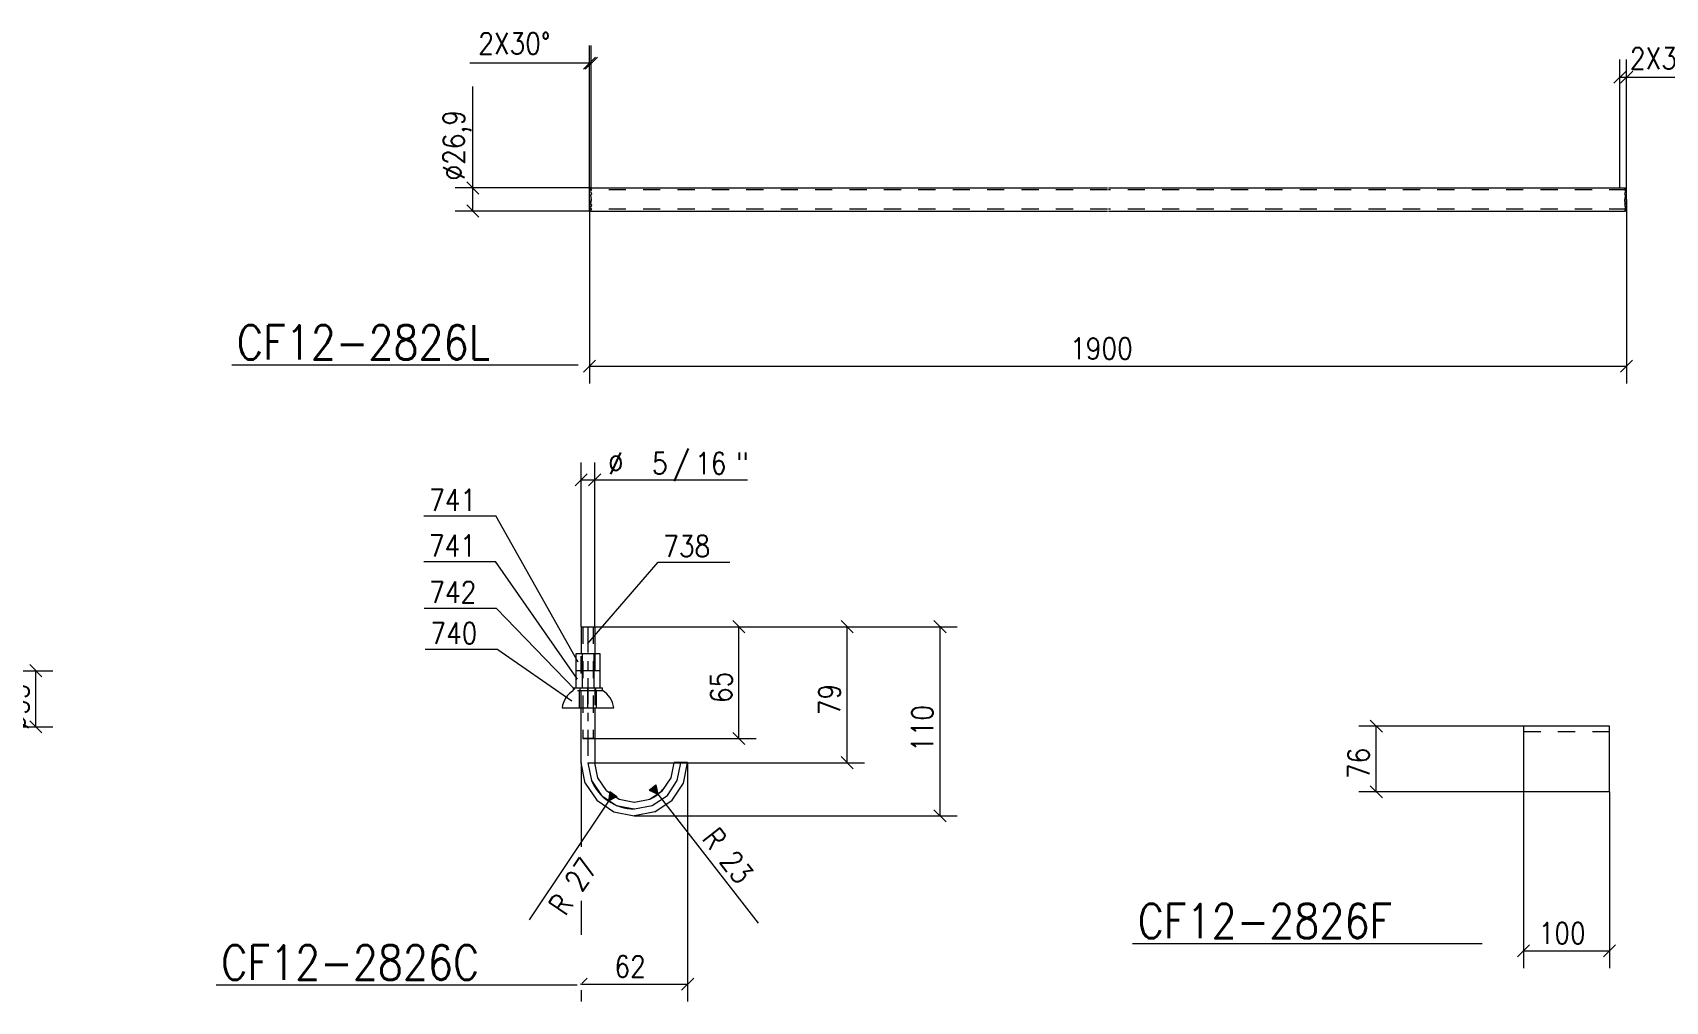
# Model space of a CAD drawing. Header units: millimetres. Extents: x 2 to 846, y 5 to 599.
# Drawn here: x 283.7 to 473.6, y 205.5 to 318.1 of the extents above; entities that cross this region are included whole.
import ezdxf

# ---------------------------------------------------------------- set-up
doc = ezdxf.new("R2010")
doc.units = ezdxf.units.MM
for name, pattern in [('XKITLINE00', [0]), ('XKITLINE02', [4, 2, -2]), ('XKITLINE03', [6, 3, -1, 1, -1])]:
    doc.linetypes.add(name, pattern=pattern)
for name, color, linetype, lineweight in [('Cota', 4, 'Continuous', 0), ('Marca da peça', 2, 'Continuous', 0), ('Objeto gráfico', 3, 'Continuous', 0), ('Peça', 2, 'Continuous', 0), ('Texto', 7, 'Continuous', 0)]:
    doc.layers.add(name, color=color, linetype=linetype, lineweight=lineweight)
doc.styles.add('ROMANS', font='ROMANS__.TTF')
doc.styles.add('SIMPLEX', font='SIMPLEX_.TTF')

# ---------------------------------------------------------------- blocks, each defined once
blk = doc.blocks.new('*A13')
at = {"layer": 'Peça', "color": 4, "linetype": 'XKITLINE00', "lineweight": 0}
for p, q in [((347.51, 249.07), (347.51, 245.96)), ((347.51, 249.07), (349.09, 249.07)), ((349.09, 249.07), (349.09, 245.96)), ((347.51, 233.25), (347.51, 239.64)), ((349.09, 239.64), (349.09, 233.25)), ((347.98, 230.89), (347.51, 233.25)), ((349.44, 231.5), (349.09, 233.25)), ((357.96, 231.5), (358.31, 233.25)), ((358.31, 233.25), (358.31, 233.29)), ((359.89, 233.29), (358.31, 233.29)), ((359.42, 230.89), (359.89, 233.25)), ((359.89, 233.25), (359.89, 233.29)), ((347.98, 230.89), (349.32, 228.89)), ((350.44, 230.01), (349.44, 231.5)), ((350.44, 230.01), (351.92, 229.01)), ((355.48, 229.01), (356.97, 230.01)), ((356.97, 230.01), (357.96, 231.5)), ((358.08, 228.89), (359.42, 230.89)), ((349.32, 228.89), (351.32, 227.55)), ((351.92, 229.01), (353.68, 228.66)), ((353.68, 228.66), (353.72, 228.66)), ((353.72, 228.66), (355.48, 229.01)), ((356.08, 227.55), (358.08, 228.89)), ((351.32, 227.55), (353.68, 227.08)), ((353.72, 227.08), (353.68, 227.08)), ((356.08, 227.55), (353.72, 227.08))]:
    blk.add_line(p, q, dxfattribs=at)
at = {"layer": 'Peça', "color": 7, "linetype": 'XKITLINE02', "lineweight": 0}
for p, q in [((347.7, 249.07), (347.7, 236.07)), ((347.7, 249.07), (347.74, 249.07)), ((347.7, 249.07), (347.74, 249.07)), ((347.74, 249.07), (347.88, 249.07)), ((347.74, 249.07), (347.88, 249.07)), ((348.9, 249.07), (348.9, 236.07)), ((347.51, 239.64), (347.51, 245.96)), ((349.09, 245.96), (349.09, 239.64)), ((347.7, 236.07), (347.74, 236.07)), ((348.9, 236.07), (347.7, 236.07)), ((347.74, 236.07), (347.88, 236.07))]:
    blk.add_line(p, q, dxfattribs=at)
at = {"layer": 'Peça', "color": 7, "linetype": 'XKITLINE03', "lineweight": 0}
for p, q in [((348.3, 249.07), (348.3, 233.25)), ((348.3, 233.25), (348.71, 231.19)), ((358.69, 231.19), (359.1, 233.25)), ((359.1, 233.25), (359.1, 233.29)), ((348.71, 231.19), (349.88, 229.45)), ((357.53, 229.45), (358.69, 231.19)), ((349.88, 229.45), (351.62, 228.28)), ((351.62, 228.28), (353.68, 227.87)), ((353.68, 227.87), (353.72, 227.87)), ((353.72, 227.87), (355.78, 228.28)), ((355.78, 228.28), (357.53, 229.45))]:
    blk.add_line(p, q, dxfattribs=at)
blk = doc.blocks.new('*A14')
at = {"layer": 'Peça', "color": 4, "linetype": 'XKITLINE00', "lineweight": 0}
for p, q in [((346.92, 241.96), (346.92, 243.96)), ((346.92, 243.96), (349.69, 243.96)), ((347.61, 243.96), (347.61, 241.96)), ((348.99, 243.96), (348.99, 241.96)), ((349.69, 243.96), (349.69, 241.96))]:
    blk.add_line(p, q, dxfattribs=at)
at = {"layer": 'Peça', "color": 7, "linetype": 'XKITLINE02', "lineweight": 0}
blk.add_line((346.92, 241.96), (349.69, 241.96), dxfattribs=at)
blk = doc.blocks.new('*A15')
at = {"layer": 'Peça', "color": 4, "linetype": 'XKITLINE00', "lineweight": 0}
for p, q in [((346.92, 243.96), (346.92, 245.96)), ((346.92, 245.96), (349.69, 245.96)), ((347.61, 245.96), (347.61, 243.96)), ((348.99, 245.96), (348.99, 243.96)), ((349.69, 245.96), (349.69, 243.96)), ((346.92, 243.96), (349.69, 243.96))]:
    blk.add_line(p, q, dxfattribs=at)
blk = doc.blocks.new('*A16')
at = {"layer": 'Peça', "color": 4, "linetype": 'XKITLINE00', "lineweight": 0}
for p, q in [((345.3, 241.64), (345.3, 241.64)), ((347.07, 241.64), (350, 241.64)), ((345.3, 239.64), (345.3, 239.64)), ((345.3, 239.64), (351.3, 239.64)), ((351.3, 239.64), (351.3, 239.64))]:
    blk.add_line(p, q, dxfattribs=at)
at = {"layer": 'Peça', "color": 7, "linetype": 'XKITLINE02', "lineweight": 0}
for p, q in [((347.3, 239.64), (347.3, 241.64)), ((349.3, 239.64), (349.3, 241.64)), ((349.17, 239.64), (349.3, 239.64))]:
    blk.add_line(p, q, dxfattribs=at)
at = {"layer": 'Peça', "color": 7, "linetype": 'XKITLINE03', "lineweight": 0}
blk.add_line((348.3, 239.64), (348.3, 241.64), dxfattribs=at)
blk = doc.blocks.new('*A17')
at = {"layer": 'Peça', "color": 4, "linetype": 'XKITLINE00', "lineweight": 0}
for p, q in [((346.6, 241.74), (346.6, 241.96)), ((346.6, 241.96), (346.83, 241.96)), ((346.83, 241.96), (350, 241.96)), ((350, 241.64), (350, 241.96))]:
    blk.add_line(p, q, dxfattribs=at)
at = {"layer": 'Peça', "color": 7, "linetype": 'XKITLINE02', "lineweight": 0}
for p, q in [((347.07, 241.64), (350, 241.64)), ((347.4, 241.64), (347.4, 241.96)), ((347.4, 241.64), (347.52, 241.64)), ((349.2, 241.64), (349.2, 241.96))]:
    blk.add_line(p, q, dxfattribs=at)
at = {"layer": 'Peça', "color": 7, "linetype": 'XKITLINE03', "lineweight": 0}
blk.add_line((348.3, 241.64), (348.3, 241.96), dxfattribs=at)
blk = doc.blocks.new('*A36')
at = {"layer": 'Peça', "color": 4, "linetype": 'XKITLINE00', "lineweight": 0}
for p, q in [((467.09, 237.49), (457.09, 237.49)), ((457.09, 237.49), (457.09, 229.87)), ((467.09, 229.87), (467.09, 237.49)), ((467.09, 229.87), (457.09, 229.87))]:
    blk.add_line(p, q, dxfattribs=at)
at = {"layer": 'Peça', "color": 7, "linetype": 'XKITLINE02', "lineweight": 0}
blk.add_line((467.09, 236.86), (457.09, 236.86), dxfattribs=at)
blk = doc.blocks.new('*A41')
at = {"layer": 'Peça', "color": 4, "linetype": 'XKITLINE00', "lineweight": 0}
for p, q in [((348.47, 299.97), (348.68, 300.09)), ((348.47, 297.51), (348.47, 299.97)), ((348.68, 300.09), (348.62, 299.95)), ((348.68, 300.09), (408.71, 300.09)), ((408.81, 300.09), (468.86, 300.09)), ((468.86, 300.09), (469.06, 299.97)), ((468.86, 300.09), (468.92, 299.95)), ((469.06, 297.52), (469.06, 299.97)), ((348.71, 298.07), (348.59, 297.82)), ((348.72, 299.91), (348.6, 299.66)), ((348.6, 299.66), (348.72, 299.42)), ((348.72, 299.42), (348.61, 299.24)), ((348.61, 299.24), (348.67, 298.74)), ((348.67, 298.74), (348.61, 298.24)), ((348.61, 298.24), (348.71, 298.07)), ((348.62, 299.95), (348.72, 299.91)), ((468.92, 298.24), (468.81, 298.07)), ((468.81, 298.07), (468.93, 297.83)), ((468.92, 299.95), (468.82, 299.91)), ((468.82, 299.91), (468.94, 299.66)), ((468.94, 299.66), (468.82, 299.42)), ((468.82, 299.42), (468.92, 299.25)), ((468.92, 299.25), (468.86, 298.74)), ((468.92, 298.24), (468.86, 298.74)), ((348.47, 297.51), (348.67, 297.4)), ((348.59, 297.82), (348.71, 297.58)), ((348.71, 297.58), (348.61, 297.53)), ((348.61, 297.53), (348.67, 297.4)), ((348.67, 297.4), (408.71, 297.4)), ((408.81, 297.4), (468.85, 297.4)), ((468.93, 297.83), (468.81, 297.58)), ((468.81, 297.58), (468.91, 297.53)), ((468.91, 297.53), (468.85, 297.4)), ((468.85, 297.4), (469.06, 297.52))]:
    blk.add_line(p, q, dxfattribs=at)
at = {"layer": 'Peça', "color": 7, "linetype": 'XKITLINE02', "lineweight": 0}
for p, q in [((408.71, 299.86), (348.47, 299.86)), ((469.06, 299.86), (408.81, 299.86)), ((408.71, 297.62), (348.47, 297.62)), ((348.47, 297.61), (348.47, 297.51)), ((469.06, 297.62), (408.81, 297.62))]:
    blk.add_line(p, q, dxfattribs=at)
blk = doc.blocks.new('*A52')
at = {"layer": 'Objeto gráfico', "color": 4, "linetype": 'XKITLINE00', "lineweight": 0}
blk.add_arc((348.69, 239.37), 2.62, 5.9534, 60.0943, dxfattribs=at)
blk = doc.blocks.new('*A53')
at = {"layer": 'Objeto gráfico', "color": 4, "linetype": 'XKITLINE00', "lineweight": 0}
blk.add_arc((347.91, 239.37), 2.62, 119.9051, 174.0471, dxfattribs=at)
blk = doc.blocks.new('*A97')
at = {"layer": 'Cota', "color": 7, "linetype": 'XKITLINE00', "lineweight": 0}
for p, q in [((270.43, 243.95), (286.09, 243.95)), ((283.39, 244.66), (284.8, 243.24)), ((284.09, 237.42), (284.09, 243.95)), ((270.6, 237.42), (286.09, 237.42)), ((283.39, 238.12), (284.8, 236.71))]:
    blk.add_line(p, q, dxfattribs=at)
at = {"layer": 'Cota', "color": 3}
for p in [(284.09, 243.95), (284.09, 237.42)]:
    blk.add_point(p, dxfattribs=at)
at = {"layer": 'Cota', "color": 3, "style": 'ROMANS', "width": 0.85}
blk.add_text('Ø33', height=2.5, rotation=90.0002, dxfattribs=at).set_placement((283.29, 236.99))
blk = doc.blocks.new('*A99')
at = {"layer": 'Cota', "color": 7, "linetype": 'XKITLINE00', "lineweight": 0}
for p, q in [((348.3, 249.07), (367.85, 249.07)), ((365.14, 249.78), (366.55, 248.37)), ((365.85, 236.07), (365.85, 249.07)), ((347.7, 236.07), (367.85, 236.07)), ((365.14, 236.78), (366.55, 235.37))]:
    blk.add_line(p, q, dxfattribs=at)
at = {"layer": 'Cota', "color": 3}
for p in [(365.85, 249.07), (365.85, 236.07)]:
    blk.add_point(p, dxfattribs=at)
at = {"layer": 'Cota', "color": 3, "style": 'ROMANS', "width": 0.85}
blk.add_text('65', height=2.5, rotation=90.0002, dxfattribs=at).set_placement((365.05, 240.19))
blk = doc.blocks.new('*A100')
at = {"layer": 'Cota', "color": 7, "linetype": 'XKITLINE00', "lineweight": 0}
for p, q in [((359.89, 249.07), (380.44, 249.07)), ((377.73, 249.78), (379.14, 248.37)), ((378.44, 233.25), (378.44, 249.07)), ((377.73, 233.96), (379.14, 232.55)), ((348.3, 233.25), (380.44, 233.25))]:
    blk.add_line(p, q, dxfattribs=at)
at = {"layer": 'Cota', "color": 3}
for p in [(378.44, 249.07), (378.44, 233.25)]:
    blk.add_point(p, dxfattribs=at)
at = {"layer": 'Cota', "color": 3, "style": 'ROMANS', "width": 0.85}
blk.add_text('79', height=2.5, rotation=90.0002, dxfattribs=at).set_placement((377.64, 238.78))
blk = doc.blocks.new('*A101')
at = {"layer": 'Cota', "color": 7, "linetype": 'XKITLINE00', "lineweight": 0}
for p, q in [((359.89, 249.07), (391.24, 249.07)), ((388.53, 249.78), (389.94, 248.37)), ((389.24, 227.08), (389.24, 249.07)), ((353.7, 227.08), (391.24, 227.08)), ((388.53, 227.79), (389.94, 226.38))]:
    blk.add_line(p, q, dxfattribs=at)
at = {"layer": 'Cota', "color": 3}
for p in [(389.24, 249.07), (389.24, 227.08)]:
    blk.add_point(p, dxfattribs=at)
at = {"layer": 'Cota', "color": 3, "style": 'ROMANS', "width": 0.85}
blk.add_text('110', height=2.5, rotation=90.0002, dxfattribs=at).set_placement((388.44, 234.5))
blk = doc.blocks.new('*A102')
at = {"layer": 'Cota', "color": 7, "linetype": 'XKITLINE00', "lineweight": 0}
for p, q in [((347.51, 233.25), (347.51, 223.48)), ((359.89, 233.29), (359.89, 205.5)), ((347.51, 217.18), (347.51, 213.22)), ((348.22, 208.21), (347.64, 207.63)), ((347.64, 207.5), (359.89, 207.5)), ((360.6, 208.21), (359.18, 206.8)), ((346.83, 206.82), (346.8, 206.8)), ((347.51, 206.82), (347.51, 205.5))]:
    blk.add_line(p, q, dxfattribs=at)
at = {"layer": 'Cota', "color": 3}
for p in [(347.51, 207.5), (359.89, 207.5)]:
    blk.add_point(p, dxfattribs=at)
at = {"layer": 'Cota', "color": 3, "style": 'SIMPLEX', "width": 0.85}
blk.add_text('62', height=2.5, dxfattribs=at).set_placement((351.38, 208.3))
blk = doc.blocks.new('*A103')
at = {"layer": 'Cota'}
blk.add_hatch(color=7, dxfattribs=at).paths.add_polyline_path([(351.66, 229.34), (350.69, 228.78), (350.84, 229.89)], flags=17)
at = {"layer": 'Cota', "color": 7, "linetype": 'XKITLINE00', "lineweight": 0}
for p, q in [((350.84, 229.89), (350.69, 228.78)), ((350.84, 229.89), (351.66, 229.34)), ((350.69, 228.78), (341.48, 214.99)), ((351.66, 229.34), (350.69, 228.78))]:
    blk.add_line(p, q, dxfattribs=at)
blk.add_arc((353.68, 233.25), 5.38, 202.5, 270, dxfattribs=at)
at = {"layer": 'Cota', "color": 3, "style": 'SIMPLEX', "width": 0.85}
blk.add_text('R 27', height=2.5, rotation=56.2473, dxfattribs=at).set_placement((345.65, 215.29))
blk = doc.blocks.new('*A104')
at = {"layer": 'Cota'}
blk.add_hatch(color=7, dxfattribs=at).paths.add_polyline_path([(356.19, 230.67), (356.42, 229.58), (355.41, 230.06)], flags=17)
at = {"layer": 'Cota', "color": 7, "linetype": 'XKITLINE00', "lineweight": 0}
for p, q in [((355.41, 230.06), (356.19, 230.67)), ((355.41, 230.06), (356.42, 229.58)), ((356.19, 230.67), (356.42, 229.58)), ((356.42, 229.58), (368.08, 214.58))]:
    blk.add_line(p, q, dxfattribs=at)
blk.add_arc((353.64, 233.15), 4.53, 293.9845, 321.7687, dxfattribs=at)
at = {"layer": 'Cota', "color": 3, "style": 'SIMPLEX', "width": 0.85}
blk.add_text('R 23', height=2.5, rotation=-52.122, dxfattribs=at).set_placement((361.43, 224.43))
blk = doc.blocks.new('*A105')
at = {"layer": 'Cota', "color": 7, "linetype": 'XKITLINE00', "lineweight": 0}
for p, q in [((347.51, 249.07), (347.51, 268.18)), ((349.09, 249.07), (349.09, 268.18)), ((348.22, 266.84), (346.8, 265.43)), ((347.51, 266.13), (349.09, 266.13)), ((349.8, 266.84), (348.38, 265.43)), ((349.09, 266.13), (353.35, 266.13)), ((349.09, 266.13), (366.86, 266.13))]:
    blk.add_line(p, q, dxfattribs=at)
at = {"layer": 'Cota', "color": 3}
for p in [(347.51, 266.13), (349.09, 266.13)]:
    blk.add_point(p, dxfattribs=at)
at = {"layer": 'Cota', "color": 3, "style": 'ROMANS', "width": 0.85}
for s, p in [('/', (358.14, 266.82)), ('Ø', (350.63, 266.82)), ('5', (355.75, 266.82)), ('16', (360.76, 266.82)), ('"', (365.53, 266.82))]:
    blk.add_text(s, height=2.5, dxfattribs=at).set_placement(p)
blk = doc.blocks.new('*A106')
at = {"layer": 'Texto', "color": 4, "linetype": 'XKITLINE00', "lineweight": 0}
blk.add_line((305.05, 207.42), (347.04, 207.42), dxfattribs=at)
at = {"layer": 'Texto', "color": 4, "style": 'ROMANS', "width": 0.85}
blk.add_text('CF12-2826C', height=4, dxfattribs=at).set_placement((305.65, 208.02))
blk = doc.blocks.new('*A107')
at = {"layer": 'Marca da peça', "color": 7, "linetype": 'XKITLINE00', "lineweight": 0}
for p, q in [((348.27, 247.13), (356.45, 256.59)), ((356.45, 256.59), (364.81, 256.59))]:
    blk.add_line(p, q, dxfattribs=at)
at = {"layer": 'Marca da peça', "color": 4, "style": 'ROMANS', "width": 0.85}
blk.add_text('738', height=2.5, dxfattribs=at).set_placement((357.05, 257.19))
blk = doc.blocks.new('*A108')
at = {"layer": 'Marca da peça', "color": 7, "linetype": 'XKITLINE00', "lineweight": 0}
for p in [(329.2, 256.65), (347.1, 242.95)]:
    blk.add_line(p, (337.56, 256.65), dxfattribs=at)
at = {"layer": 'Marca da peça', "color": 4, "style": 'ROMANS', "width": 0.85}
blk.add_text('741', height=2.5, dxfattribs=at).set_placement((329.8, 257.25))
blk = doc.blocks.new('*A109')
at = {"layer": 'Marca da peça', "color": 7, "linetype": 'XKITLINE00', "lineweight": 0}
for p in [(329.23, 261.96), (347.18, 244.95)]:
    blk.add_line(p, (337.59, 261.96), dxfattribs=at)
at = {"layer": 'Marca da peça', "color": 4, "style": 'ROMANS', "width": 0.85}
blk.add_text('741', height=2.5, dxfattribs=at).set_placement((329.83, 262.56))
blk = doc.blocks.new('*A110')
at = {"layer": 'Marca da peça', "color": 7, "linetype": 'XKITLINE00', "lineweight": 0}
for p in [(329.37, 246.46), (346.42, 240.41)]:
    blk.add_line(p, (337.72, 246.46), dxfattribs=at)
at = {"layer": 'Marca da peça', "color": 4, "style": 'ROMANS', "width": 0.85}
blk.add_text('740', height=2.5, dxfattribs=at).set_placement((329.97, 247.06))
blk = doc.blocks.new('*A111')
at = {"layer": 'Marca da peça', "color": 7, "linetype": 'XKITLINE00', "lineweight": 0}
for p in [(329.25, 251.23), (346.78, 241.78)]:
    blk.add_line(p, (337.61, 251.23), dxfattribs=at)
at = {"layer": 'Marca da peça', "color": 4, "style": 'ROMANS', "width": 0.85}
blk.add_text('742', height=2.5, dxfattribs=at).set_placement((329.85, 251.83))
blk = doc.blocks.new('*A170')
at = {"layer": 'Cota', "color": 7, "linetype": 'XKITLINE00', "lineweight": 0}
for p, q in [((457.09, 237.49), (437.92, 237.49)), ((439.26, 238.2), (440.68, 236.79)), ((439.97, 229.87), (439.97, 237.49)), ((457.09, 229.87), (437.92, 229.87)), ((439.26, 230.58), (440.68, 229.17))]:
    blk.add_line(p, q, dxfattribs=at)
at = {"layer": 'Cota', "color": 3}
for p in [(439.97, 237.49), (439.97, 229.87)]:
    blk.add_point(p, dxfattribs=at)
at = {"layer": 'Cota', "color": 3, "style": 'SIMPLEX', "width": 0.85}
blk.add_text('76', height=2.5, rotation=90.0002, dxfattribs=at).set_placement((439.17, 231.36))
blk = doc.blocks.new('*A171')
at = {"layer": 'Cota', "color": 7, "linetype": 'XKITLINE00', "lineweight": 0}
for p, q in [((457.09, 229.87), (457.09, 209.38)), ((467.09, 229.87), (467.09, 209.38)), ((457.8, 212.09), (456.39, 210.67)), ((457.09, 211.38), (467.09, 211.38)), ((467.8, 212.09), (466.39, 210.67))]:
    blk.add_line(p, q, dxfattribs=at)
at = {"layer": 'Cota', "color": 3}
for p in [(457.09, 211.38), (467.09, 211.38)]:
    blk.add_point(p, dxfattribs=at)
at = {"layer": 'Cota', "color": 3, "style": 'SIMPLEX', "width": 0.85}
blk.add_text('100', height=2.5, dxfattribs=at).set_placement((458.85, 212.18))
blk = doc.blocks.new('*A172')
at = {"layer": 'Texto', "color": 4, "linetype": 'XKITLINE00', "lineweight": 0}
blk.add_line((411.62, 212.24), (452.29, 212.24), dxfattribs=at)
at = {"layer": 'Texto', "color": 4, "style": 'ROMANS', "width": 0.85}
blk.add_text('CF12-2826F', height=4, dxfattribs=at).set_placement((412.22, 212.84))
blk = doc.blocks.new('*A193')
at = {"layer": 'Cota', "color": 7, "linetype": 'XKITLINE00', "lineweight": 0}
for p, q in [((348.47, 298.74), (348.47, 277.36)), ((469.06, 298.74), (469.06, 277.36)), ((349.18, 280.06), (347.77, 278.65)), ((348.47, 279.36), (469.06, 279.36)), ((469.76, 280.06), (468.35, 278.65))]:
    blk.add_line(p, q, dxfattribs=at)
at = {"layer": 'Cota', "color": 3}
for p in [(348.47, 279.36), (469.06, 279.36)]:
    blk.add_point(p, dxfattribs=at)
at = {"layer": 'Cota', "color": 3, "style": 'SIMPLEX', "width": 0.85}
blk.add_text('1900', height=2.5, dxfattribs=at).set_placement((404.36, 280.16))
blk = doc.blocks.new('*A194')
at = {"layer": 'Cota', "color": 7, "linetype": 'XKITLINE00', "lineweight": 0}
for p, q in [((334.91, 300.09), (334.91, 311.89)), ((334.91, 300.09), (334.91, 306.6)), ((348.67, 300.09), (332.86, 300.09)), ((334.21, 300.8), (335.62, 299.38)), ((334.91, 297.4), (334.91, 300.09)), ((334.21, 298.11), (335.62, 296.69)), ((348.67, 297.4), (332.86, 297.4))]:
    blk.add_line(p, q, dxfattribs=at)
at = {"layer": 'Cota', "color": 3}
for p in [(334.91, 300.09), (334.91, 297.4)]:
    blk.add_point(p, dxfattribs=at)
at = {"layer": 'Cota', "color": 3, "style": 'SIMPLEX', "width": 0.85}
blk.add_text('Ø26,9', height=2.5, rotation=90.0002, dxfattribs=at).set_placement((333.96, 300.95))
blk = doc.blocks.new('*A195')
at = {"layer": 'Cota', "color": 7, "linetype": 'XKITLINE00', "lineweight": 0}
for p, q in [((469.01, 313.68), (467.59, 312.27)), ((468.3, 300.08), (468.3, 315.02)), ((469.79, 313.68), (468.37, 312.27)), ((469.08, 299.72), (469.08, 315.02)), ((468.3, 312.97), (469.08, 312.97)), ((469.08, 312.97), (472.81, 312.97)), ((469.08, 312.97), (481.43, 312.97))]:
    blk.add_line(p, q, dxfattribs=at)
at = {"layer": 'Cota', "color": 3}
for p in [(468.3, 312.97), (469.08, 312.97)]:
    blk.add_point(p, dxfattribs=at)
at = {"layer": 'Cota', "color": 3, "style": 'SIMPLEX', "width": 0.85}
blk.add_text('\xa02X30°', height=2.5, dxfattribs=at).set_placement((468.33, 313.9))
blk = doc.blocks.new('*A196')
at = {"layer": 'Cota', "color": 7, "linetype": 'XKITLINE00', "lineweight": 0}
for p, q in [((349.18, 315.31), (347.77, 313.9)), ((349.4, 315.31), (347.99, 313.9)), ((348.47, 299.97), (348.47, 316.66)), ((348.69, 299.86), (348.69, 316.66)), ((348.47, 314.61), (334.55, 314.61)), ((348.47, 314.61), (344.74, 314.61)), ((348.47, 314.61), (348.69, 314.61))]:
    blk.add_line(p, q, dxfattribs=at)
at = {"layer": 'Cota', "color": 3}
for p in [(348.47, 314.61), (348.69, 314.61)]:
    blk.add_point(p, dxfattribs=at)
at = {"layer": 'Cota', "color": 3, "style": 'SIMPLEX', "width": 0.85}
blk.add_text('\xa02X30°', height=2.5, dxfattribs=at).set_placement((334.42, 315.64))
blk = doc.blocks.new('*A197')
at = {"layer": 'Texto', "color": 4, "linetype": 'XKITLINE00', "lineweight": 0}
blk.add_line((306.87, 279.53), (347.17, 279.53), dxfattribs=at)
at = {"layer": 'Texto', "color": 4, "style": 'ROMANS', "width": 0.85}
blk.add_text('CF12-2826L', height=4, dxfattribs=at).set_placement((307.47, 280.13))

msp = doc.modelspace()

# ---------------------------------------------------------------- block references
at = {"lineweight": 0}
for name in ['*A196', '*A195', '*A194', '*A41', '*A193', '*A197', '*A105', '*A109', '*A108', '*A107', '*A111', '*A110', '*A13', '*A99', '*A100', '*A101', '*A15', '*A97', '*A14', '*A16', '*A53', '*A17', '*A52', '*A170', '*A36', '*A102', '*A103', '*A104', '*A171', '*A172', '*A106']:
    msp.add_blockref(name, (0, 0), dxfattribs=at)

doc.saveas('drawing.dxf')
